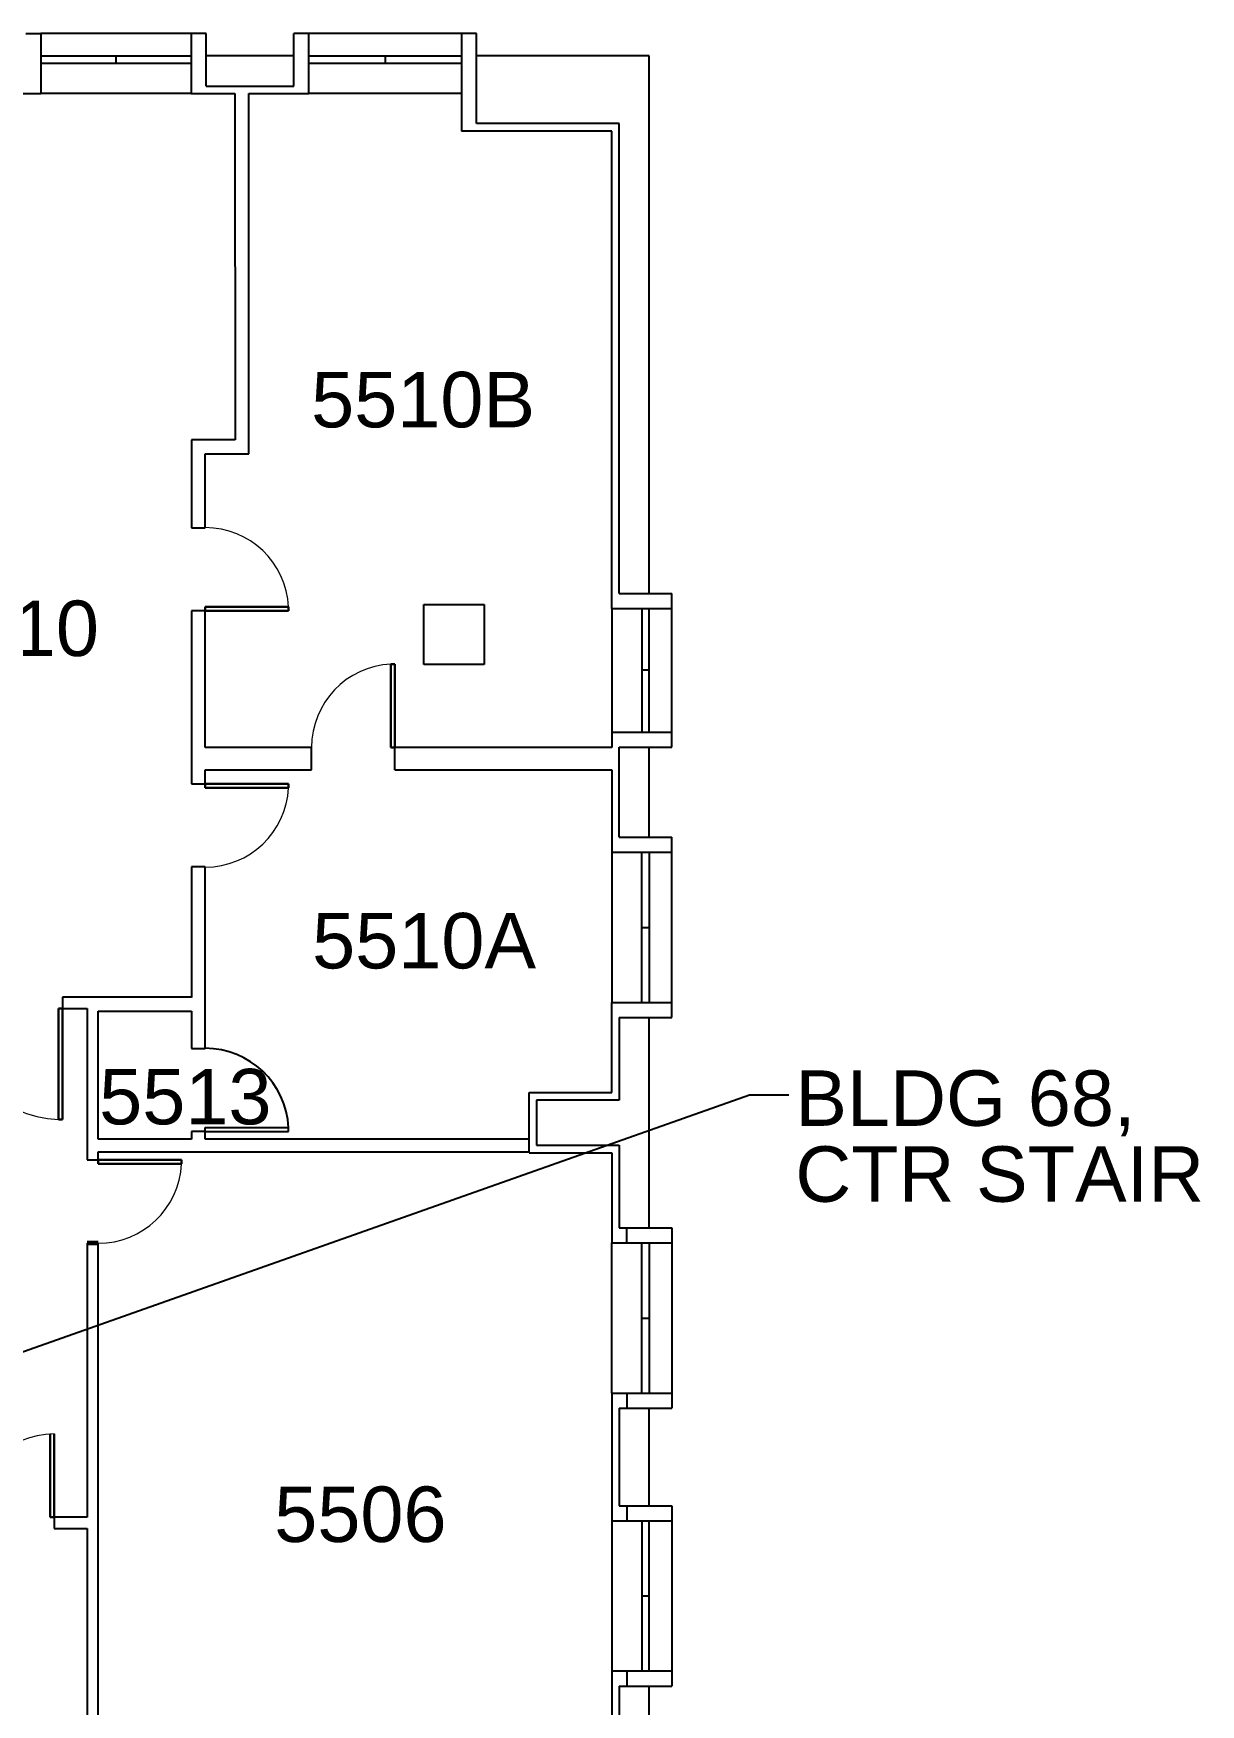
# Model space of a CAD drawing. Extents: x 338 to 7662, y 1563 to 4790.
# Drawn here: x 3434 to 3939, y 3781 to 4504 of the extents above; entities that cross this region are included whole.
import ezdxf

# ---------------------------------------------------------------- set-up
doc = ezdxf.new("R2010")
doc.units = 0
doc.header["$LTSCALE"] = 150
doc.header["$MEASUREMENT"] = 0
doc.layers.get('0').update_dxf_attribs({"linetype": 'CONTINUOUS'})
for name, color, linetype in [('A-ANNO-TEXT-STAIR', 4, 'CONTINUOUS'), ('A-ANNO-TX192', 4, 'CONTINUOUS'), ('A-COLS', 5, 'CONTINUOUS'), ('A-DOOR', 2, 'CONTINUOUS'), ('A-GLAZ', 2, 'CONTINUOUS'), ('A-GLAZ-SILL', 1, 'CONTINUOUS'), ('A-WALL-FULL', 6, 'CONTINUOUS'), ('X-ELEC', 1, 'CONTINUOUS')]:
    doc.layers.add(name, color=color, linetype=linetype)
doc.layers.add('I-WALL', color=2, linetype='CONTINUOUS', lineweight=18)
doc.styles.add('ARIAL', font='arial.ttf')
doc.styles.add('AT', font='ARCHTITL.shx', dxfattribs={"width": 0.9})
doc.dimstyles.new('DIM1-4', dxfattribs={"dimscale": 48, "dimtxt": 0.09375, "dimasz": 0.125, "dimexe": 0.125, "dimexo": 0.09375, "dimgap": 0, "dimtad": 1, "dimdec": 6, "dimzin": 7, "dimdsep": 46, "dimlunit": 4, "dimtxsty": 'AT', "dimblk": 'TICK', "dimblk1": 'ARROW', "dimblk2": 'ARROW', "dimsah": 1, "dimcen": 2.25, "dimdle": 1.5, "dimadec": 0, "dimazin": 0, "dimtfac": 1, "dimtdec": 6, "dimtix": 1, "dimtofl": 0, "dimtmove": 2, "dimatfit": 3, "dimldrblk": 'ARROW', "dimfxl": 1, "dimtolj": 1, "dimtzin": 3, "dimarcsym": 0})

# ---------------------------------------------------------------- blocks, each defined once
blk = doc.blocks.new('Single-Flush - 36_ x 84_ 60min-141-Floor Plan')
at = {"layer": 'A-DOOR', "lineweight": 30}
for p, q in [((16.25, -2.44), (16.25, -38.46)), ((18, -2.44), (16.25, -2.44)), ((18, -2.44), (18, -38.46)), ((18, -38.46), (16.25, -38.46))]:
    blk.add_line(p, q, dxfattribs=at)
at = {"layer": 'A-DOOR', "lineweight": 9}
blk.add_arc((18, -2.44), 36.07, 180, 267.21884, dxfattribs=at)
blk = doc.blocks.new('Single-Flush - 48_ x 84_ 60min-38-Floor Plan')
at = {"layer": 'A-DOOR', "lineweight": 30}
for p, q in [((22.25, -2.44), (22.25, -50.47)), ((24, -2.44), (22.25, -2.44)), ((24, -2.44), (24, -50.47)), ((24, -50.47), (22.25, -50.47))]:
    blk.add_line(p, q, dxfattribs=at)
at = {"layer": 'A-DOOR', "lineweight": 9}
blk.add_arc((24, -2.44), 48.07, 180, 267.91352, dxfattribs=at)
blk = doc.blocks.new('Single-Flush - 36_ x 84_-75-Floor Plan')
at = {"layer": 'A-DOOR', "lineweight": 30}
for p, q in [((16.25, 3), (16.25, 39.02)), ((18, 39.02), (16.25, 39.02)), ((18, 3), (18, 39.02)), ((18, 3), (16.25, 3))]:
    blk.add_line(p, q, dxfattribs=at)
at = {"layer": 'A-DOOR', "lineweight": 9}
blk.add_arc((18, 3), 36.07, 92.78116, 180, dxfattribs=at)
blk = doc.blocks.new('Single-Flush - 36_ x 84_-76-Floor Plan')
at = {"layer": 'A-DOOR', "lineweight": 30}
for p, q in [((16.25, -3), (16.25, -39.02)), ((18, -3), (16.25, -3)), ((18, -3), (18, -39.02)), ((18, -39.02), (16.25, -39.02))]:
    blk.add_line(p, q, dxfattribs=at)
at = {"layer": 'A-DOOR', "lineweight": 9}
blk.add_arc((18, -3), 36.07, 180, 267.21884, dxfattribs=at)
blk = doc.blocks.new('Double-Flush - 72_ x 84_-22-Floor Plan')
at = {"layer": 'A-DOOR', "lineweight": 30}
for p, q in [((-36, 38.44), (-34.25, 38.44)), ((-36, 2.44), (-36, 38.44)), ((-34.25, 2.44), (-34.25, 38.44)), ((34.25, 2.44), (34.25, 38.39)), ((36, 2.44), (36, 38.44)), ((-36, 2.44), (-34.25, 2.44)), ((36, 2.44), (34.25, 2.44))]:
    blk.add_line(p, q, dxfattribs=at)
at = {"layer": 'A-DOOR', "lineweight": 9}
for centre, start, end in [((-36, 2.44), 0, 90), ((36, 2.44), 90, 180)]:
    blk.add_arc(centre, 36, start, end, dxfattribs=at)
blk = doc.blocks.new('ARROW')
at = {"layer": 'X-ELEC'}
for p, q in [((5, 14), (-5, 14)), ((-5, 14), (0, 0)), ((0, 0), (5, 14))]:
    blk.add_line(p, q, dxfattribs=at)
blk.add_solid([(-5, 14), (0, 1), (5, 14)], dxfattribs=at)
blk = doc.blocks.new('TICK')
for p, q in [((0.988, 0), (-0.988, 0)), ((-0.223, -0.223), (0.223, 0.223))]:
    blk.add_line(p, q)

msp = doc.modelspace()

# ---------------------------------------------------------------- linework, layer by layer
at = {"layer": 'A-COLS'}
for p, q in [((3602.75, 4231.25), (3602.75, 4257.25)), ((3602.75, 4257.25), (3628.75, 4257.25)), ((3628.75, 4257.25), (3628.75, 4231.25)), ((3628.75, 4231.25), (3602.75, 4231.25))]:
    msp.add_line(p, q, dxfattribs=at)
at = {"layer": 'A-DOOR'}
for p, q in [((3508.12, 4030.88), (3544.15, 4030.88)), ((3508.12, 4029.12), (3508.12, 4030.88)), ((3508.12, 4029.12), (3544.15, 4029.12)), ((3544.15, 4029.12), (3544.15, 4030.88))]:
    msp.add_line(p, q, dxfattribs=at)
msp.add_arc((3508.12, 4029.12), 36.07, 2.78116, 90, dxfattribs=at)
at = {"layer": 'A-GLAZ'}
for p, q in [((3437, 4494.5), (3502, 4494.5)), ((3502, 4491.25), (3437, 4491.25)), ((3469.5, 4491.25), (3469.5, 4494.5)), ((3553, 4494.5), (3619, 4494.5)), ((3619, 4491.25), (3553, 4491.25)), ((3586, 4494.5), (3586, 4491.25)), ((3697, 4255.5), (3697, 4202)), ((3700.25, 4202), (3700.25, 4255.5)), ((3700.25, 4228.75), (3697, 4228.75)), ((3697, 4085), (3697, 4150)), ((3700.25, 4150), (3700.25, 4085)), ((3697, 4117.5), (3700.25, 4117.5)), ((3697, 3916), (3697, 3981)), ((3700.25, 3981), (3700.25, 3916)), ((3697, 3948.5), (3700.25, 3948.5)), ((3697, 3860.75), (3697, 3795.75)), ((3700.25, 3795.75), (3700.25, 3860.75)), ((3697, 3828.25), (3700.25, 3828.25))]:
    msp.add_line(p, q, dxfattribs=at)
at = {"layer": 'A-GLAZ-SILL'}
for p, q in [((3502, 4504.25), (3437, 4504.25)), ((3619, 4504.25), (3553, 4504.25)), ((3502, 4478.25), (3437, 4478.25)), ((3619, 4478.25), (3553, 4478.25)), ((3684, 4255.5), (3684, 4201.88)), ((3710, 4195.5), (3710, 4255.5)), ((3684, 4150), (3684, 4085)), ((3710, 4078.5), (3710, 4156.5)), ((3710, 3987.5), (3710, 3909.5)), ((3684, 3916), (3684, 3981)), ((3710, 3867.25), (3710, 3789.25)), ((3684, 3860.75), (3684, 3795.75))]:
    msp.add_line(p, q, dxfattribs=at)
at = {"layer": 'A-WALL-FULL'}
for p, q in [((3430.5, 4504.25), (3437, 4504.25)), ((3437, 4504.25), (3437, 4478.25)), ((3508.5, 4504.25), (3502, 4504.25)), ((3502, 4504.25), (3502, 4478.25)), ((3508.5, 4481.5), (3508.5, 4504.25)), ((3546.5, 4481.5), (3546.5, 4504.25)), ((3553, 4504.25), (3546.5, 4504.25)), ((3553, 4478.25), (3553, 4504.25)), ((3625.5, 4504.25), (3619, 4504.25)), ((3619, 4504.25), (3619, 4462)), ((3625.5, 4465.25), (3625.5, 4504.25)), ((3546.5, 4494.5), (3508.5, 4494.5)), ((3700.25, 4494.5), (3625.5, 4494.5)), ((3700.25, 4262), (3700.25, 4494.5)), ((3385, 4478.25), (3437, 4478.25)), ((3502, 4478.25), (3520.87, 4478.27)), ((3508.5, 4481.5), (3546.5, 4481.5)), ((3520.87, 4478.25), (3521, 4328.38)), ((3527, 4478.19), (3553, 4478.25)), ((3527, 4322.38), (3527, 4478.19)), ((3527, 4322.38), (3527, 4478.19)), ((3684, 4462), (3619, 4462)), ((3687.25, 4465.25), (3625.5, 4465.25)), ((3684, 4255.5), (3684, 4462)), ((3687.25, 4262), (3687.25, 4465.25)), ((3521, 4328.38), (3502.12, 4328.38)), ((3502.12, 4328.38), (3502.12, 4290.38)), ((3508.12, 4322.38), (3527, 4322.38)), ((3508.12, 4290.38), (3508.12, 4322.38)), ((3502.12, 4290.38), (3508.12, 4290.38)), ((3687.25, 4262), (3710, 4262)), ((3710, 4255.5), (3710, 4262)), ((3502.12, 4254.38), (3502.12, 4179.63)), ((3508.12, 4254.38), (3502.12, 4254.38)), ((3508.12, 4195.37), (3508.12, 4254.38)), ((3684, 4255.5), (3710, 4255.5)), ((3684, 4202), (3684, 4195.37)), ((3684, 4202), (3710, 4202)), ((3554.12, 4195.37), (3508.12, 4195.37)), ((3554.12, 4185.62), (3554.12, 4195.37)), ((3684, 4195.37), (3590.19, 4195.37)), ((3590.19, 4185.62), (3590.19, 4195.37)), ((3687.25, 4195.5), (3710, 4195.5)), ((3687.25, 4156.5), (3687.25, 4195.5)), ((3700.25, 4156.5), (3700.25, 4195.5)), ((3502.12, 4179.63), (3508.12, 4179.63)), ((3508.12, 4185.62), (3554.12, 4185.62)), ((3508.12, 4179.63), (3508.12, 4185.62)), ((3590.19, 4185.62), (3684, 4185.62)), ((3684, 4185.62), (3684, 4150)), ((3684, 4150), (3710, 4150)), ((3687.25, 4156.5), (3710, 4156.5)), ((3502.12, 4143.63), (3502.12, 4087.19)), ((3502.12, 4143.63), (3502.12, 4143.5)), ((3508.12, 4143.63), (3502.12, 4143.63)), ((3508.12, 4065.13), (3508.12, 4143.63)), ((3508.12, 4143.5), (3508.12, 4143.63)), ((3502.12, 4087.31), (3446.38, 4087.31)), ((3446.38, 4087.31), (3446.38, 4082.44)), ((3684, 4085), (3710, 4085)), ((3684, 4046), (3684, 4085)), ((3446.38, 4082.44), (3456.94, 4082.44)), ((3456.94, 4082.44), (3456.94, 4016.88)), ((3461.81, 4081.31), (3502.12, 4081.31)), ((3461.81, 4025.88), (3461.81, 4081.31)), ((3502.12, 4081.19), (3502.12, 4065.13)), ((3687.25, 4078.5), (3710, 4078.5)), ((3687.25, 4078.5), (3687.25, 4042.75)), ((3700.25, 3987.5), (3700.25, 4078.5)), ((3502.12, 4065.13), (3508.12, 4065.13)), ((3648.25, 4046), (3684, 4046)), ((3648.25, 4020), (3648.25, 4046)), ((3651.5, 4042.75), (3651.5, 4023.25)), ((3687.25, 4042.75), (3651.5, 4042.75)), ((3502.12, 4029.12), (3502.12, 4025.88)), ((3508.12, 4029.12), (3502.12, 4029.12)), ((3508.12, 4025.88), (3508.12, 4029.12)), ((3502.12, 4025.88), (3461.81, 4025.88)), ((3461.81, 4016.88), (3461.81, 4020.38)), ((3461.81, 4020.38), (3648.25, 4020.38)), ((3648.25, 4025.88), (3508.12, 4025.88)), ((3648.25, 4020), (3684, 4020)), ((3651.5, 4023.25), (3687.25, 4023.25)), ((3684, 4020), (3684, 3981)), ((3687.25, 4023.25), (3687.25, 3987.5)), ((3456.94, 4016.88), (3461.81, 4016.88)), ((3687.25, 3987.5), (3710, 3987.5)), ((3690.5, 3981), (3690.5, 3987.5)), ((3456.94, 3980.88), (3456.94, 3862.31)), ((3461.81, 3735.63), (3461.81, 3980.88)), ((3684, 3981), (3710, 3981)), ((3684, 3916), (3710, 3916)), ((3684, 3916), (3684, 3860.75)), ((3690.5, 3916), (3690.5, 3909.5)), ((3687.25, 3909.5), (3710, 3909.5)), ((3687.25, 3909.5), (3687.25, 3867.25)), ((3700.25, 3867.25), (3700.25, 3909.5)), ((3456.94, 3862.31), (3442.69, 3862.31)), ((3442.69, 3862.31), (3442.69, 3857.44)), ((3687.25, 3867.25), (3710, 3867.25)), ((3690.5, 3867.25), (3690.5, 3860.75)), ((3442.69, 3857.44), (3456.94, 3857.44)), ((3456.94, 3857.44), (3456.94, 3506.75)), ((3684, 3860.75), (3710, 3860.75)), ((3710, 3795.75), (3684, 3795.75)), ((3684, 3795.75), (3684, 3756.75)), ((3690.5, 3795.75), (3690.5, 3789.25)), ((3687.25, 3789.25), (3687.25, 3753.5)), ((3687.25, 3789.25), (3710, 3789.25)), ((3700.25, 3698.25), (3700.25, 3789.25))]:
    msp.add_line(p, q, dxfattribs=at)
at = {"layer": 'I-WALL', "lineweight": 60}
msp.add_line((3461.81, 3980.88), (3456.94, 3980.88), dxfattribs=at)

# ---------------------------------------------------------------- block references
at = {"layer": 'A-DOOR'}
for name, p, rotation in [('Single-Flush - 36_ x 84_-75-Floor Plan', (3505.12, 4272.38), 270), ('Single-Flush - 36_ x 84_-76-Floor Plan', (3505.12, 4161.63), 90), ('Single-Flush - 36_ x 84_ 60min-141-Floor Plan', (3459.38, 3998.88), 90)]:
    msp.add_blockref(name, p, dxfattribs=dict(at, rotation=rotation))
for name, p in [('Single-Flush - 36_ x 84_-75-Floor Plan', (3572.19, 4192.38)), ('Single-Flush - 48_ x 84_ 60min-38-Floor Plan', (3422.38, 4084.87)), ('Double-Flush - 72_ x 84_-22-Floor Plan', (3406.69, 3859.88))]:
    msp.add_blockref(name, p, dxfattribs=at)

# ---------------------------------------------------------------- texts
at = {"layer": 'A-ANNO-TEXT-STAIR', "style": 'ARIAL'}
for s, p in [('BLDG 68, ', (3763.45, 4031.63)), ('CTR STAIR', (3763.45, 3998.78))]:
    msp.add_text(s, height=24, dxfattribs=at).set_placement(p)
at = {"layer": 'A-ANNO-TX192', "style": 'ARIAL'}
for s, p in [('5510B', (3553.91, 4333.82)), ('5510', (3387.54, 4234.88)), ('5510A', (3554.34, 4099.74)), ('5513', (3462.2, 4032.27)), ('5506', (3537.96, 3851.6))]:
    msp.add_text(s, height=24, dxfattribs=at).set_placement(p)

# ---------------------------------------------------------------- leaders
at = {"layer": 'A-ANNO-TEXT-STAIR'}
msp.add_leader([(3289.6, 3884.56), (3743.65, 4044.99), (3760.67, 4044.99)], dimstyle='DIM1-4', override={"dimscale": 96, "dimgap": 0, "dimtad": 0, "dimldrblk": 'DotBlank'}, dxfattribs=at)

doc.saveas('drawing.dxf')
